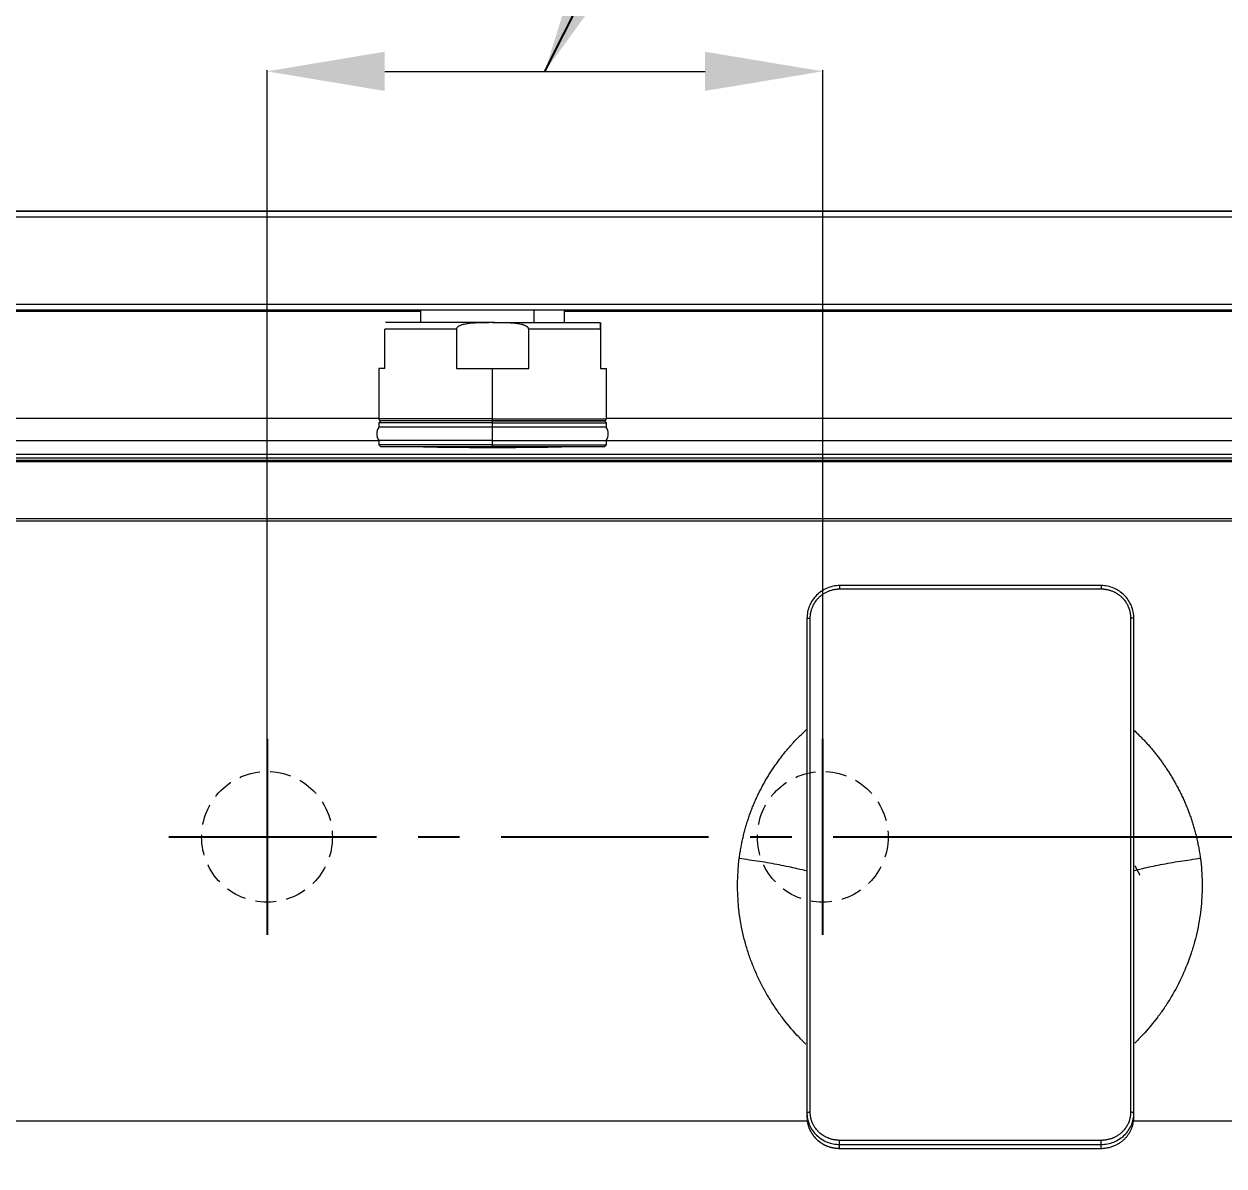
# Model space of a CAD drawing. Header units: millimetres. Extents: x 17284 to 19660, y -6011 to -2651.
# Drawn here: x 17926.1 to 18109.7, y -4913.6 to -4738.9 of the extents above; entities that cross this region are included whole.
import ezdxf

# ---------------------------------------------------------------- set-up
doc = ezdxf.new("R2010")
doc.units = ezdxf.units.MM
doc.linetypes.add('CENTERX2', pattern=[101.6, 63.5, -12.7, 12.7, -12.7])
doc.linetypes.add('HIDDEN2', pattern=[4.7625, 3.175, -1.5875])
doc.layers.add('CENTER', color=1, linetype='CENTERX2')
doc.layers.add('DIM', color=3, linetype='Continuous', lineweight=13)
doc.layers.add('HIDDEN', color=252, linetype='HIDDEN2', lineweight=13)
doc.styles.get("Standard").update_dxf_attribs({"font": 'arial.ttf'})
doc.dimstyles.get("Standard").update_dxf_attribs({"dimtxt": 0.18, "dimasz": 0.18, "dimexe": 0.18, "dimexo": 0.0625, "dimgap": 0.09, "dimtad": 0, "dimtih": 1, "dimtoh": 1, "dimdec": 1, "dimdsep": 46, "dimtxsty": 'Standard', "dimcen": 0.09, "dimadec": 0, "dimazin": 0, "dimtfac": 1, "dimtdec": 1, "dimtofl": 0, "dimtmove": 0, "dimatfit": 3, "dimfxl": 1, "dimtolj": 1, "dimtzin": 0, "dimarcsym": 0})

# ---------------------------------------------------------------- blocks, each defined once
blk = doc.blocks.new('*D58')
at = {"layer": 'Defpoints', "color": 0, "transparency": 16777216}
for p in [(18255.09, -4637.17), (17740.52, -4795.76), (18255.09, -4795.76)]:
    blk.add_point(p, dxfattribs=at)
at = {"layer": 'DIM', "color": 0, "lineweight": -2, "transparency": 16777216}
for p, q in [((17740.52, -4795.7), (17740.52, -4636.99)), ((17758.52, -4637.17), (17923.68, -4637.17)), ((18237.09, -4637.17), (17973.37, -4637.17)), ((18255.09, -4795.7), (18255.09, -4636.99))]:
    blk.add_line(p, q, dxfattribs=at)
at = {"layer": 'DIM', "color": 0, "transparency": 16777216}
for points in [[(17758.52, -4634.17), (17758.52, -4640.17), (17740.52, -4637.17)], [(18237.09, -4634.17), (18237.09, -4640.17), (18255.09, -4637.17)]]:
    blk.add_solid(points, dxfattribs=at)
at = {"layer": 'DIM', "color": 0, "transparency": 16777216, "insert": (17948.52, -4637.17), "char_height": 18, "attachment_point": 5}
blk.add_mtext('\\A1;514', dxfattribs=at)
blk = doc.blocks.new('*D60')
at = {"layer": 'Defpoints', "color": 0, "transparency": 16777216}
for p in [(18180.81, -4693.51), (17814.81, -4791.73), (18180.81, -4791.73)]:
    blk.add_point(p, dxfattribs=at)
at = {"layer": 'DIM', "color": 0, "lineweight": -2, "transparency": 16777216}
for p, q in [((17814.81, -4791.67), (17814.81, -4693.33)), ((18180.81, -4791.67), (18180.81, -4693.33)), ((17832.81, -4693.51), (17922.56, -4693.51)), ((18162.81, -4693.51), (17972.31, -4693.51))]:
    blk.add_line(p, q, dxfattribs=at)
at = {"layer": 'DIM', "color": 0, "transparency": 16777216}
for points in [[(17832.81, -4690.51), (17832.81, -4696.51), (17814.81, -4693.51)], [(18162.81, -4690.51), (18162.81, -4696.51), (18180.81, -4693.51)]]:
    blk.add_solid(points, dxfattribs=at)
at = {"layer": 'DIM', "color": 0, "transparency": 16777216, "insert": (17947.44, -4693.51), "char_height": 18, "attachment_point": 5}
blk.add_mtext('\\A1;366', dxfattribs=at)
blk = doc.blocks.new('*D61')
at = {"layer": 'Defpoints', "color": 0, "transparency": 16777216}
for p in [(18063.31, -4863.23), (18323.43, -5647.37), (18345.22, -5647.37)]:
    blk.add_point(p, dxfattribs=at)
at = {"layer": 'DIM', "color": 0, "lineweight": -2, "transparency": 16777216}
for p, q in [((18063.37, -4863.23), (18323.61, -4863.23)), ((18323.43, -4881.23), (18323.43, -5241.11)), ((18323.43, -5629.37), (18323.43, -5269.49)), ((18345.16, -5647.37), (18323.25, -5647.37))]:
    blk.add_line(p, q, dxfattribs=at)
at = {"layer": 'DIM', "color": 0, "transparency": 16777216}
for points in [[(18320.43, -4881.23), (18326.43, -4881.23), (18323.43, -4863.23)], [(18320.43, -5629.37), (18326.43, -5629.37), (18323.43, -5647.37)]]:
    blk.add_solid(points, dxfattribs=at)
at = {"layer": 'DIM', "color": 3, "transparency": 16777216, "insert": (18323.43, -5255.3), "char_height": 18, "attachment_point": 5}
blk.add_mtext('\\A1;977.5', dxfattribs=at)

msp = doc.modelspace()

# ---------------------------------------------------------------- linework, layer by layer
at = {"linetype": 'Continuous', "lineweight": 18}
for p, q in [((17766.01, -4767.49), (18230.01, -4767.49)), ((17766.01, -4782.62), (18230.01, -4782.62)), ((17986.81, -4782.61), (17986.81, -4784.59)), ((18008.81, -4784.59), (18008.81, -4782.61)), ((17997.81, -4784.6), (17981.41, -4784.6)), ((17997.81, -4784.6), (18014.21, -4784.6)), ((17981.31, -4791.6), (17981.31, -4785.6)), ((17992.28, -4785.6), (17992.28, -4791.6)), ((18003.33, -4791.6), (18003.33, -4785.6)), ((18014.31, -4785.6), (18014.31, -4791.6)), ((17981.31, -4791.6), (17980.41, -4791.6)), ((17980.41, -4791.6), (17980.41, -4799.3)), ((17992.28, -4791.6), (17997.81, -4791.6)), ((17997.81, -4791.6), (18003.33, -4791.6)), ((18014.31, -4791.6), (18015.21, -4791.6)), ((18015.21, -4799.3), (18015.21, -4791.6)), ((17980.71, -4799.6), (17980.41, -4799.9)), ((17997.81, -4799.6), (17980.71, -4799.6)), ((17997.81, -4799.6), (17980.71, -4799.6)), ((18014.91, -4799.6), (17997.81, -4799.6)), ((17997.81, -4799.6), (18014.91, -4799.6)), ((18015.21, -4799.9), (18014.91, -4799.6)), ((17997.81, -4799.9), (17980.41, -4799.9)), ((17980.41, -4799.9), (17980.41, -4800.6)), ((17997.81, -4800.6), (17980.41, -4800.6)), ((17997.81, -4799.9), (18015.21, -4799.9)), ((18015.21, -4800.6), (17997.81, -4800.6)), ((18015.21, -4800.6), (18015.21, -4799.9)), ((17980.41, -4802.6), (17980.41, -4803.3)), ((17997.81, -4802.6), (17980.41, -4802.6)), ((17997.81, -4803.3), (17980.41, -4803.3)), ((17980.41, -4803.3), (17980.71, -4803.6)), ((17997.81, -4802.6), (18015.21, -4802.6)), ((17997.81, -4803.3), (18015.21, -4803.3)), ((18014.91, -4803.6), (18015.21, -4803.3)), ((18015.21, -4803.3), (18015.21, -4802.6)), ((17751.8, -4804.72), (18243.82, -4804.72)), ((17997.81, -4803.6), (17980.71, -4803.6)), ((17987.26, -4803.62), (17987.26, -4803.6)), ((18014.91, -4803.6), (17997.81, -4803.6)), ((18008.35, -4803.6), (18008.35, -4803.62)), ((18090.9, -4824.81), (18050.9, -4824.81)), ((18045.9, -4905.48), (18045.9, -4906.08)), ((18095.9, -4906.08), (18095.9, -4905.48)), ((18050.82, -4910.88), (18051.27, -4910.88)), ((18051.27, -4910.88), (18090.98, -4910.88))]:
    msp.add_line(p, q, dxfattribs=at)
at = {"linetype": 'Continuous', "lineweight": 13}
for p, q in [((18230.01, -4767.62), (17766.01, -4767.62)), ((17766.01, -4768.43), (18230.01, -4768.43)), ((17986.81, -4782.89), (17760.01, -4782.89)), ((18230.01, -4781.83), (17766.01, -4781.83)), ((18004.17, -4784.59), (18004.17, -4782.61)), ((18236, -4782.89), (18008.8, -4782.89)), ((17997.81, -4784.6), (17997.81, -4784.6)), ((17992.28, -4785.6), (17981.31, -4785.6)), ((18014.31, -4785.6), (18003.33, -4785.6)), ((17997.81, -4799.3), (17997.81, -4791.6)), ((17760.01, -4799.18), (17980.41, -4799.18)), ((17997.81, -4799.3), (17980.41, -4799.3)), ((17997.81, -4799.3), (18015.21, -4799.3)), ((17997.81, -4799.6), (17997.81, -4799.3)), ((17997.81, -4799.9), (17997.81, -4799.6)), ((18015.2, -4799.18), (18236, -4799.18)), ((17997.81, -4800.6), (17997.81, -4799.9)), ((17997.81, -4802.6), (17997.81, -4800.6)), ((17980.41, -4802.68), (17760.01, -4802.68)), ((17997.81, -4803.3), (17997.81, -4802.6)), ((17997.81, -4803.6), (17997.81, -4803.3)), ((18236, -4802.68), (18015.21, -4802.68)), ((17751.8, -4805.29), (18243.82, -4805.29)), ((17752.93, -4805.61), (18242.68, -4805.61)), ((17752.93, -4805.83), (18242.68, -4805.83)), ((17761.64, -4814.54), (18233.98, -4814.54)), ((18233.98, -4814.97), (17761.64, -4814.97)), ((18050.9, -4825.31), (18090.9, -4825.31)), ((18046.4, -4905.34), (18046.4, -4829.81)), ((18095.4, -4829.81), (18095.4, -4905.34)), ((18045.99, -4906.69), (17753.06, -4906.69)), ((18150.9, -4906.69), (18095.8, -4906.69)), ((18090.9, -4909.64), (18050.9, -4909.64)), ((18050.9, -4910.86), (18050.9, -4910.26)), ((18050.9, -4910.26), (18090.9, -4910.26)), ((18050.9, -4910.86), (18090.9, -4910.86)), ((18090.9, -4910.86), (18090.9, -4910.26))]:
    msp.add_line(p, q, dxfattribs=at)
at = {"linetype": 'Continuous', "lineweight": 18}
for centre, radius, start, end in [((17980.71, -4799.3), 0.3, 180, 270), ((18014.91, -4799.3), 0.3, 270, 0), ((17981.92, -4801.6), 1.82, 146.6015, 213.3985), ((18013.69, -4801.6), 1.82, 326.6015, 33.3985)]:
    msp.add_arc(centre, radius, start, end, dxfattribs=at)
for points, knots in [([(17997.81, -4784.6), (17997.56, -4784.6), (17997.32, -4784.6), (17996.83, -4784.61), (17996.59, -4784.61), (17996.1, -4784.62), (17995.86, -4784.62), (17995.37, -4784.64), (17995.13, -4784.65), (17994.77, -4784.67), (17994.65, -4784.68), (17994.4, -4784.7), (17994.28, -4784.72), (17994.04, -4784.75), (17993.92, -4784.76), (17993.68, -4784.8), (17993.56, -4784.83), (17993.38, -4784.87), (17993.32, -4784.88), (17993.21, -4784.91), (17993.15, -4784.93), (17993.03, -4784.97), (17992.98, -4784.99), (17992.86, -4785.03), (17992.81, -4785.06), (17992.7, -4785.11), (17992.64, -4785.14), (17992.57, -4785.19), (17992.54, -4785.21), (17992.49, -4785.24), (17992.47, -4785.26), (17992.43, -4785.3), (17992.4, -4785.33), (17992.37, -4785.37), (17992.35, -4785.4), (17992.33, -4785.44), (17992.32, -4785.45), (17992.31, -4785.47), (17992.31, -4785.48), (17992.3, -4785.49), (17992.3, -4785.5), (17992.29, -4785.54), (17992.28, -4785.57), (17992.28, -4785.6)], [0, 0, 0, 0, 0.125, 0.125, 0.25, 0.25, 0.375, 0.375, 0.5, 0.5, 0.5625, 0.5625, 0.625, 0.625, 0.6875, 0.6875, 0.75, 0.75, 0.78125, 0.78125, 0.8125, 0.8125, 0.84375, 0.84375, 0.875, 0.875, 0.90625, 0.90625, 0.921875, 0.921875, 0.9375, 0.9375, 0.953125, 0.953125, 0.96875, 0.96875, 0.976563, 0.976563, 0.980469, 0.980469, 0.984375, 0.984375, 1, 1, 1, 1]), ([(18003.33, -4785.6), (18003.33, -4785.57), (18003.33, -4785.54), (18003.31, -4785.49), (18003.31, -4785.48), (18003.3, -4785.45), (18003.29, -4785.44), (18003.27, -4785.41), (18003.27, -4785.4), (18003.25, -4785.37), (18003.24, -4785.36), (18003.21, -4785.32), (18003.19, -4785.3), (18003.14, -4785.26), (18003.12, -4785.24), (18003.08, -4785.21), (18003.07, -4785.2), (18003.04, -4785.19), (18003.03, -4785.18), (18002.96, -4785.14), (18002.91, -4785.11), (18002.8, -4785.05), (18002.74, -4785.03), (18002.63, -4784.99), (18002.57, -4784.97), (18002.46, -4784.93), (18002.4, -4784.91), (18002.28, -4784.88), (18002.22, -4784.87), (18002.04, -4784.83), (18001.92, -4784.8), (18001.68, -4784.76), (18001.56, -4784.75), (18001.32, -4784.72), (18001.2, -4784.7), (18000.96, -4784.68), (18000.84, -4784.67), (18000.48, -4784.65), (18000.24, -4784.64), (17999.75, -4784.62), (17999.51, -4784.62), (17999.02, -4784.61), (17998.78, -4784.61), (17998.29, -4784.6), (17998.05, -4784.6), (17997.81, -4784.6)], [0, 0, 0, 0, 0.015625, 0.015625, 0.023438, 0.023438, 0.03125, 0.03125, 0.039063, 0.039063, 0.046875, 0.046875, 0.0625, 0.0625, 0.078125, 0.078125, 0.085938, 0.085938, 0.09375, 0.09375, 0.125, 0.125, 0.15625, 0.15625, 0.1875, 0.1875, 0.21875, 0.21875, 0.25, 0.25, 0.3125, 0.3125, 0.375, 0.375, 0.4375, 0.4375, 0.5, 0.5, 0.625, 0.625, 0.75, 0.75, 0.875, 0.875, 1, 1, 1, 1]), ([(18014.31, -4785.6), (18014.31, -4785.57), (18014.31, -4785.54), (18014.31, -4785.49), (18014.31, -4785.48), (18014.31, -4785.45), (18014.31, -4785.44), (18014.31, -4785.41), (18014.31, -4785.4), (18014.31, -4785.37), (18014.31, -4785.36), (18014.31, -4785.32), (18014.31, -4785.3), (18014.31, -4785.26), (18014.31, -4785.24), (18014.31, -4785.21), (18014.31, -4785.2), (18014.31, -4785.19), (18014.31, -4785.18), (18014.31, -4785.14), (18014.31, -4785.11), (18014.31, -4785.05), (18014.31, -4785.03), (18014.31, -4784.99), (18014.31, -4784.97), (18014.31, -4784.93), (18014.31, -4784.91), (18014.31, -4784.88), (18014.31, -4784.87), (18014.31, -4784.82), (18014.31, -4784.8), (18014.31, -4784.76), (18014.31, -4784.75), (18014.31, -4784.72), (18014.31, -4784.7), (18014.31, -4784.68), (18014.31, -4784.67), (18014.31, -4784.65), (18014.31, -4784.64), (18014.31, -4784.62), (18014.31, -4784.62), (18014.31, -4784.61), (18014.31, -4784.61), (18014.31, -4784.6), (18014.31, -4784.6), (18014.31, -4784.6), (18014.31, -4784.6), (18014.31, -4784.61), (18014.31, -4784.61), (18014.31, -4784.62), (18014.31, -4784.62), (18014.31, -4784.64), (18014.31, -4784.65), (18014.31, -4784.67), (18014.31, -4784.68), (18014.31, -4784.7), (18014.31, -4784.72), (18014.31, -4784.75), (18014.31, -4784.76), (18014.31, -4784.8), (18014.31, -4784.83), (18014.31, -4784.87), (18014.31, -4784.88), (18014.31, -4784.91), (18014.31, -4784.93), (18014.31, -4784.97), (18014.31, -4784.99), (18014.31, -4785.03), (18014.31, -4785.06), (18014.31, -4785.1), (18014.31, -4785.11), (18014.31, -4785.14), (18014.31, -4785.16), (18014.31, -4785.19), (18014.31, -4785.21), (18014.31, -4785.24), (18014.31, -4785.26), (18014.31, -4785.3), (18014.31, -4785.33), (18014.31, -4785.36), (18014.31, -4785.37), (18014.31, -4785.4), (18014.31, -4785.42), (18014.31, -4785.45), (18014.31, -4785.47), (18014.31, -4785.48), (18014.31, -4785.49), (18014.31, -4785.5), (18014.31, -4785.54), (18014.31, -4785.57), (18014.31, -4785.6)], [0, 0, 0, 0, 0.007812, 0.007812, 0.011719, 0.011719, 0.015625, 0.015625, 0.019531, 0.019531, 0.023437, 0.023437, 0.03125, 0.03125, 0.039062, 0.039062, 0.042969, 0.042969, 0.046875, 0.046875, 0.0625, 0.0625, 0.078125, 0.078125, 0.09375, 0.09375, 0.109375, 0.109375, 0.125, 0.125, 0.15625, 0.15625, 0.1875, 0.1875, 0.21875, 0.21875, 0.25, 0.25, 0.3125, 0.3125, 0.375, 0.375, 0.4375, 0.4375, 0.5, 0.5, 0.5625, 0.5625, 0.625, 0.625, 0.6875, 0.6875, 0.75, 0.75, 0.78125, 0.78125, 0.8125, 0.8125, 0.84375, 0.84375, 0.875, 0.875, 0.890625, 0.890625, 0.90625, 0.90625, 0.921875, 0.921875, 0.9375, 0.9375, 0.945312, 0.945312, 0.953125, 0.953125, 0.960937, 0.960937, 0.96875, 0.96875, 0.976562, 0.976562, 0.980469, 0.980469, 0.984375, 0.988281, 0.988281, 0.990234, 0.990234, 0.992188, 0.992188, 1, 1, 1, 1]), ([(18046.4, -4829.81), (18046.4, -4829.8), (18046.4, -4829.77), (18046.4, -4829.74), (18046.4, -4829.71), (18046.4, -4829.67), (18046.4, -4829.64), (18046.41, -4829.61), (18046.41, -4829.57), (18046.41, -4829.54), (18046.41, -4829.51), (18046.41, -4829.47), (18046.42, -4829.44), (18046.42, -4829.41), (18046.42, -4829.37), (18046.43, -4829.34), (18046.43, -4829.31), (18046.43, -4829.27), (18046.44, -4829.24), (18046.44, -4829.21), (18046.45, -4829.17), (18046.45, -4829.14), (18046.46, -4829.11), (18046.46, -4829.08), (18046.47, -4829.04), (18046.47, -4829.01), (18046.48, -4828.98), (18046.49, -4828.93), (18046.5, -4828.85), (18046.53, -4828.72), (18046.58, -4828.55), (18046.65, -4828.34), (18046.73, -4828.11), (18046.84, -4827.85), (18046.98, -4827.59), (18047.16, -4827.3), (18047.36, -4827.03), (18047.55, -4826.81), (18047.7, -4826.65), (18047.86, -4826.49), (18048.08, -4826.3), (18048.34, -4826.11), (18048.59, -4825.95), (18048.79, -4825.84), (18048.98, -4825.74), (18049.17, -4825.66), (18049.37, -4825.58), (18049.58, -4825.51), (18049.79, -4825.45), (18050.01, -4825.4), (18050.21, -4825.37), (18050.39, -4825.34), (18050.54, -4825.33), (18050.66, -4825.32), (18050.76, -4825.32), (18050.84, -4825.31), (18050.88, -4825.31), (18050.9, -4825.31)], [0, 0, 0, 0, 0.004747, 0.009491, 0.014232, 0.018972, 0.023708, 0.028442, 0.033174, 0.037904, 0.042632, 0.047357, 0.05208, 0.056802, 0.061521, 0.066238, 0.070954, 0.075667, 0.080379, 0.085089, 0.089797, 0.094504, 0.099209, 0.103913, 0.108615, 0.113315, 0.118014, 0.122711, 0.134885, 0.153369, 0.178156, 0.209237, 0.246603, 0.284434, 0.326109, 0.371612, 0.428241, 0.470047, 0.497067, 0.521976, 0.563871, 0.622818, 0.656702, 0.689009, 0.719729, 0.748851, 0.778592, 0.809468, 0.841475, 0.874606, 0.90317, 0.928179, 0.949636, 0.967545, 0.981908, 0.992727, 1, 1, 1, 1]), ([(18090.9, -4825.31), (18090.91, -4825.31), (18090.93, -4825.31), (18090.97, -4825.31), (18091, -4825.32), (18091.04, -4825.32), (18091.07, -4825.32), (18091.1, -4825.32), (18091.14, -4825.32), (18091.17, -4825.32), (18091.2, -4825.32), (18091.24, -4825.33), (18091.27, -4825.33), (18091.3, -4825.33), (18091.34, -4825.34), (18091.37, -4825.34), (18091.4, -4825.34), (18091.44, -4825.35), (18091.47, -4825.35), (18091.5, -4825.35), (18091.54, -4825.36), (18091.57, -4825.36), (18091.6, -4825.37), (18091.63, -4825.37), (18091.67, -4825.38), (18091.7, -4825.39), (18091.73, -4825.39), (18091.82, -4825.41), (18091.96, -4825.44), (18092.15, -4825.49), (18092.35, -4825.55), (18092.6, -4825.64), (18092.9, -4825.78), (18093.25, -4825.97), (18093.55, -4826.17), (18093.79, -4826.36), (18093.95, -4826.5), (18094.06, -4826.61), (18094.15, -4826.7), (18094.28, -4826.84), (18094.47, -4827.06), (18094.65, -4827.31), (18094.8, -4827.56), (18094.91, -4827.76), (18095, -4827.95), (18095.05, -4828.08), (18095.08, -4828.15), (18095.09, -4828.18), (18095.1, -4828.2), (18095.11, -4828.23), (18095.12, -4828.25), (18095.13, -4828.28), (18095.14, -4828.31), (18095.15, -4828.34), (18095.16, -4828.37), (18095.18, -4828.4), (18095.19, -4828.43), (18095.2, -4828.47), (18095.21, -4828.5), (18095.22, -4828.54), (18095.23, -4828.57), (18095.24, -4828.61), (18095.25, -4828.65), (18095.26, -4828.69), (18095.27, -4828.73), (18095.28, -4828.77), (18095.29, -4828.81), (18095.3, -4828.86), (18095.31, -4828.9), (18095.32, -4828.95), (18095.33, -4828.99), (18095.34, -4829.04), (18095.34, -4829.09), (18095.35, -4829.14), (18095.36, -4829.19), (18095.37, -4829.24), (18095.37, -4829.29), (18095.38, -4829.34), (18095.38, -4829.4), (18095.39, -4829.45), (18095.39, -4829.51), (18095.4, -4829.57), (18095.4, -4829.63), (18095.4, -4829.69), (18095.4, -4829.75), (18095.4, -4829.79), (18095.4, -4829.81)], [0, 0, 0, 0, 0.004757, 0.009511, 0.014264, 0.019015, 0.023765, 0.028512, 0.033259, 0.038004, 0.042747, 0.047489, 0.05223, 0.056969, 0.061707, 0.066444, 0.07118, 0.075915, 0.080649, 0.085382, 0.090113, 0.094844, 0.099574, 0.104303, 0.109031, 0.113759, 0.118486, 0.123211, 0.151374, 0.179744, 0.208323, 0.237109, 0.291908, 0.351445, 0.404814, 0.447062, 0.478231, 0.49834, 0.509473, 0.535682, 0.576987, 0.633435, 0.667535, 0.69947, 0.72923, 0.756808, 0.760299, 0.763924, 0.767682, 0.771572, 0.775596, 0.779753, 0.784043, 0.788465, 0.793021, 0.797709, 0.802531, 0.807485, 0.812572, 0.817792, 0.823144, 0.82863, 0.834247, 0.839998, 0.845881, 0.851897, 0.858045, 0.864325, 0.870738, 0.877284, 0.883961, 0.890771, 0.897713, 0.904787, 0.911994, 0.919332, 0.926803, 0.934406, 0.942142, 0.950009, 0.958009, 0.966142, 0.974407, 0.982805, 0.991336, 1, 1, 1, 1]), ([(18045.75, -4894.93), (18045.29, -4894.5), (18044.85, -4894.05), (18043.59, -4892.69), (18042.8, -4891.75), (18041.69, -4890.28), (18041.34, -4889.78), (18040.65, -4888.76), (18040.33, -4888.24), (18039.7, -4887.19), (18039.25, -4886.39), (18038.83, -4885.57), (18038.56, -4885.02), (18038.43, -4884.75), (18038.05, -4883.91), (18037.68, -4883.06), (18037.36, -4882.21), (18037.15, -4881.63), (18037.05, -4881.35), (18036.76, -4880.48), (18036.59, -4879.89), (18036.27, -4878.71), (18036.12, -4878.11), (18035.87, -4876.91), (18035.76, -4876.3), (18035.57, -4875.09), (18035.49, -4874.49), (18035.19, -4871.44), (18035.23, -4869), (18035.54, -4866.56)], [0, 0, 0, 0, 0.060481, 0.060481, 0.177921, 0.177921, 0.236641, 0.236641, 0.295361, 0.295361, 0.354081, 0.383441, 0.383441, 0.412801, 0.412801, 0.471521, 0.500881, 0.500881, 0.530241, 0.530241, 0.588961, 0.588961, 0.647681, 0.647681, 0.7064, 0.7064, 0.76512, 0.76512, 1, 1, 1, 1]), ([(18106.08, -4866.56), (18106.23, -4867.78), (18106.32, -4869), (18106.36, -4871.43), (18106.3, -4872.65), (18106.13, -4874.47), (18106.05, -4875.07), (18105.86, -4876.28), (18105.75, -4876.89), (18105.49, -4878.09), (18105.28, -4878.99), (18105.03, -4879.87), (18104.85, -4880.46), (18104.76, -4880.75), (18104.28, -4882.19), (18103.84, -4883.32), (18102.82, -4885.55), (18102.25, -4886.64), (18101.31, -4888.22), (18100.82, -4888.99), (18100.21, -4889.88), (18099.94, -4890.25), (18099.76, -4890.5), (18099.66, -4890.63), (18098.84, -4891.73), (18098.05, -4892.67), (18096.83, -4893.97), (18096.44, -4894.37), (18096.04, -4894.77)], [0, 0, 0, 0, 0.118224, 0.118224, 0.236449, 0.236449, 0.295561, 0.295561, 0.354673, 0.354673, 0.413785, 0.443341, 0.443341, 0.472897, 0.472897, 0.591121, 0.591121, 0.709346, 0.709346, 0.768458, 0.798014, 0.812792, 0.812792, 0.82757, 0.82757, 0.945794, 0.945794, 1, 1, 1, 1]), ([(18045.9, -4906.08), (18045.9, -4906.09), (18045.9, -4906.11), (18045.9, -4906.14), (18045.9, -4906.18), (18045.9, -4906.21), (18045.9, -4906.24), (18045.91, -4906.28), (18045.91, -4906.31), (18045.91, -4906.34), (18045.91, -4906.38), (18045.91, -4906.41), (18045.92, -4906.45), (18045.92, -4906.48), (18045.92, -4906.52), (18045.93, -4906.55), (18045.93, -4906.59), (18045.93, -4906.62), (18045.94, -4906.66), (18045.94, -4906.69), (18045.95, -4906.73), (18045.95, -4906.76), (18045.96, -4906.8), (18045.96, -4906.84), (18045.97, -4906.87), (18045.98, -4906.91), (18045.98, -4906.94), (18045.99, -4906.98), (18046, -4907.02), (18046.01, -4907.05), (18046.01, -4907.09), (18046.02, -4907.13), (18046.03, -4907.17), (18046.04, -4907.2), (18046.05, -4907.24), (18046.06, -4907.28), (18046.07, -4907.31), (18046.08, -4907.35), (18046.09, -4907.39), (18046.1, -4907.43), (18046.12, -4907.47), (18046.13, -4907.5), (18046.14, -4907.54), (18046.15, -4907.58), (18046.17, -4907.62), (18046.18, -4907.65), (18046.19, -4907.69), (18046.21, -4907.73), (18046.22, -4907.77), (18046.24, -4907.81), (18046.25, -4907.85), (18046.27, -4907.88), (18046.29, -4907.92), (18046.3, -4907.96), (18046.32, -4908), (18046.34, -4908.04), (18046.36, -4908.08), (18046.38, -4908.11), (18046.4, -4908.15), (18046.41, -4908.19), (18046.43, -4908.23), (18046.45, -4908.27), (18046.48, -4908.31), (18046.5, -4908.34), (18046.52, -4908.38), (18046.54, -4908.42), (18046.56, -4908.46), (18046.59, -4908.5), (18046.61, -4908.54), (18046.63, -4908.57), (18046.66, -4908.61), (18046.68, -4908.65), (18046.71, -4908.69), (18046.74, -4908.72), (18046.76, -4908.76), (18046.79, -4908.8), (18046.82, -4908.84), (18046.84, -4908.87), (18046.87, -4908.91), (18046.9, -4908.95), (18046.93, -4908.99), (18046.96, -4909.02), (18046.99, -4909.06), (18047.02, -4909.1), (18047.05, -4909.13), (18047.08, -4909.17), (18047.12, -4909.2), (18047.15, -4909.24), (18047.18, -4909.28), (18047.21, -4909.31), (18047.25, -4909.35), (18047.28, -4909.38), (18047.32, -4909.42), (18047.35, -4909.45), (18047.39, -4909.49), (18047.43, -4909.52), (18047.46, -4909.55), (18047.5, -4909.59), (18047.54, -4909.62), (18047.58, -4909.65), (18047.62, -4909.69), (18047.66, -4909.72), (18047.7, -4909.75), (18047.74, -4909.78), (18047.78, -4909.81), (18047.82, -4909.85), (18047.86, -4909.88), (18047.9, -4909.91), (18047.95, -4909.94), (18047.99, -4909.97), (18048.04, -4910), (18048.08, -4910.03), (18048.12, -4910.06), (18048.17, -4910.09), (18048.22, -4910.11), (18048.26, -4910.14), (18048.31, -4910.17), (18048.36, -4910.2), (18048.4, -4910.22), (18048.45, -4910.25), (18048.5, -4910.27), (18048.55, -4910.3), (18048.6, -4910.33), (18048.65, -4910.35), (18048.7, -4910.37), (18048.75, -4910.4), (18048.8, -4910.42), (18048.85, -4910.44), (18048.91, -4910.46), (18048.96, -4910.49), (18049.01, -4910.51), (18049.07, -4910.53), (18049.12, -4910.55), (18049.17, -4910.57), (18049.23, -4910.59), (18049.28, -4910.6), (18049.34, -4910.62), (18049.4, -4910.64), (18049.45, -4910.66), (18049.51, -4910.67), (18049.57, -4910.69), (18049.62, -4910.7), (18049.68, -4910.72), (18049.74, -4910.73), (18049.8, -4910.74), (18049.86, -4910.76), (18049.92, -4910.77), (18049.98, -4910.78), (18050.04, -4910.79), (18050.1, -4910.8), (18050.16, -4910.81), (18050.22, -4910.82), (18050.28, -4910.82), (18050.34, -4910.83), (18050.4, -4910.84), (18050.46, -4910.84), (18050.52, -4910.85), (18050.59, -4910.85), (18050.65, -4910.85), (18050.71, -4910.86), (18050.77, -4910.86), (18050.84, -4910.86), (18050.88, -4910.86), (18050.9, -4910.86)], [0, 0, 0, 0, 0.004361, 0.008746, 0.013153, 0.017584, 0.022037, 0.026514, 0.031014, 0.035537, 0.040084, 0.044653, 0.049245, 0.053861, 0.0585, 0.063161, 0.067846, 0.072554, 0.077286, 0.08204, 0.086817, 0.091618, 0.096442, 0.101288, 0.106158, 0.111051, 0.115967, 0.120907, 0.125869, 0.130855, 0.135863, 0.140895, 0.14595, 0.151028, 0.156129, 0.161253, 0.166401, 0.171571, 0.176765, 0.181982, 0.187221, 0.192484, 0.197771, 0.20308, 0.208412, 0.213768, 0.219146, 0.224548, 0.229973, 0.235421, 0.240892, 0.246386, 0.251904, 0.257444, 0.263008, 0.268595, 0.274204, 0.279837, 0.285494, 0.291173, 0.296875, 0.302601, 0.308349, 0.314121, 0.319916, 0.325734, 0.331575, 0.337439, 0.343327, 0.349237, 0.355171, 0.361127, 0.367107, 0.37311, 0.379136, 0.385186, 0.391258, 0.397353, 0.403472, 0.409614, 0.415779, 0.421967, 0.428178, 0.434412, 0.440669, 0.44695, 0.453254, 0.45958, 0.46593, 0.472303, 0.478699, 0.485119, 0.491561, 0.498027, 0.504515, 0.511027, 0.517562, 0.52412, 0.530701, 0.537305, 0.543933, 0.550583, 0.557257, 0.563954, 0.570674, 0.577417, 0.584183, 0.590972, 0.597785, 0.60462, 0.611479, 0.618361, 0.625266, 0.632194, 0.639145, 0.646119, 0.653117, 0.660137, 0.667181, 0.674248, 0.681338, 0.688451, 0.695587, 0.702746, 0.709929, 0.717134, 0.724363, 0.731615, 0.73889, 0.746188, 0.753509, 0.760853, 0.768221, 0.775612, 0.783025, 0.790462, 0.797922, 0.805405, 0.812911, 0.820441, 0.827993, 0.835569, 0.843168, 0.85079, 0.858435, 0.866103, 0.873794, 0.881509, 0.889246, 0.897007, 0.904791, 0.912597, 0.920427, 0.928281, 0.936157, 0.944056, 0.951979, 0.959925, 0.967893, 0.975885, 0.9839, 0.991939, 1, 1, 1, 1]), ([(18050.9, -4909.64), (18050.89, -4909.64), (18050.87, -4909.64), (18050.83, -4909.64), (18050.8, -4909.64), (18050.77, -4909.64), (18050.73, -4909.63), (18050.7, -4909.63), (18050.67, -4909.63), (18050.63, -4909.63), (18050.6, -4909.63), (18050.57, -4909.63), (18050.53, -4909.62), (18050.5, -4909.62), (18050.47, -4909.62), (18050.43, -4909.61), (18050.4, -4909.61), (18050.37, -4909.61), (18050.33, -4909.6), (18050.3, -4909.6), (18050.27, -4909.59), (18050.23, -4909.59), (18050.2, -4909.58), (18050.17, -4909.58), (18050.13, -4909.57), (18050.1, -4909.57), (18050.07, -4909.56), (18049.98, -4909.55), (18049.84, -4909.52), (18049.65, -4909.47), (18049.45, -4909.41), (18049.21, -4909.32), (18048.9, -4909.2), (18048.55, -4909.01), (18048.25, -4908.82), (18048.01, -4908.64), (18047.85, -4908.5), (18047.74, -4908.4), (18047.65, -4908.31), (18047.52, -4908.18), (18047.33, -4907.97), (18047.15, -4907.73), (18047, -4907.49), (18046.89, -4907.3), (18046.8, -4907.12), (18046.75, -4906.99), (18046.72, -4906.92), (18046.71, -4906.9), (18046.7, -4906.87), (18046.69, -4906.85), (18046.68, -4906.82), (18046.67, -4906.8), (18046.66, -4906.77), (18046.65, -4906.74), (18046.64, -4906.71), (18046.63, -4906.68), (18046.62, -4906.65), (18046.61, -4906.62), (18046.59, -4906.59), (18046.58, -4906.55), (18046.57, -4906.52), (18046.56, -4906.48), (18046.55, -4906.45), (18046.54, -4906.41), (18046.53, -4906.37), (18046.52, -4906.33), (18046.51, -4906.29), (18046.5, -4906.25), (18046.49, -4906.21), (18046.48, -4906.16), (18046.48, -4906.12), (18046.47, -4906.07), (18046.46, -4906.03), (18046.45, -4905.98), (18046.44, -4905.93), (18046.44, -4905.88), (18046.43, -4905.83), (18046.42, -4905.78), (18046.42, -4905.73), (18046.41, -4905.68), (18046.41, -4905.62), (18046.41, -4905.57), (18046.4, -4905.51), (18046.4, -4905.45), (18046.4, -4905.4), (18046.4, -4905.36), (18046.4, -4905.34)], [0, 0, 0, 0, 0.004757, 0.009511, 0.014264, 0.019015, 0.023765, 0.028512, 0.033259, 0.038004, 0.042747, 0.047489, 0.05223, 0.056969, 0.061707, 0.066444, 0.07118, 0.075915, 0.080649, 0.085382, 0.090113, 0.094844, 0.099574, 0.104303, 0.109031, 0.113759, 0.118486, 0.123211, 0.151374, 0.179744, 0.208322, 0.237109, 0.291908, 0.351445, 0.404814, 0.447062, 0.478231, 0.49834, 0.509473, 0.535682, 0.576987, 0.633435, 0.667535, 0.69947, 0.72923, 0.756808, 0.760299, 0.763924, 0.767682, 0.771572, 0.775596, 0.779753, 0.784043, 0.788465, 0.793021, 0.797709, 0.802531, 0.807485, 0.812572, 0.817792, 0.823145, 0.82863, 0.834248, 0.839998, 0.845881, 0.851897, 0.858045, 0.864326, 0.870739, 0.877284, 0.883961, 0.890771, 0.897713, 0.904787, 0.911994, 0.919333, 0.926803, 0.934406, 0.942142, 0.950009, 0.958009, 0.966142, 0.974407, 0.982805, 0.991336, 1, 1, 1, 1]), ([(18095.4, -4905.34), (18095.4, -4905.35), (18095.4, -4905.37), (18095.4, -4905.4), (18095.4, -4905.43), (18095.4, -4905.47), (18095.4, -4905.5), (18095.4, -4905.53), (18095.39, -4905.56), (18095.39, -4905.59), (18095.39, -4905.63), (18095.39, -4905.66), (18095.39, -4905.69), (18095.38, -4905.72), (18095.38, -4905.75), (18095.38, -4905.79), (18095.37, -4905.82), (18095.37, -4905.85), (18095.36, -4905.88), (18095.36, -4905.91), (18095.36, -4905.94), (18095.35, -4905.98), (18095.35, -4906.01), (18095.34, -4906.04), (18095.34, -4906.07), (18095.33, -4906.1), (18095.32, -4906.13), (18095.31, -4906.18), (18095.3, -4906.26), (18095.27, -4906.38), (18095.22, -4906.54), (18095.16, -4906.74), (18095.07, -4906.97), (18094.96, -4907.21), (18094.82, -4907.46), (18094.64, -4907.73), (18094.44, -4908), (18094.25, -4908.21), (18094.1, -4908.36), (18093.94, -4908.51), (18093.72, -4908.7), (18093.46, -4908.88), (18093.21, -4909.03), (18093.02, -4909.14), (18092.82, -4909.23), (18092.63, -4909.31), (18092.43, -4909.38), (18092.22, -4909.45), (18092.01, -4909.51), (18091.79, -4909.55), (18091.59, -4909.59), (18091.42, -4909.61), (18091.26, -4909.62), (18091.14, -4909.63), (18091.04, -4909.64), (18090.96, -4909.64), (18090.92, -4909.64), (18090.9, -4909.64)], [0, 0, 0, 0, 0.004747, 0.009491, 0.014232, 0.018972, 0.023708, 0.028442, 0.033174, 0.037904, 0.042632, 0.047357, 0.05208, 0.056802, 0.061521, 0.066238, 0.070954, 0.075667, 0.080379, 0.085089, 0.089797, 0.094504, 0.099209, 0.103913, 0.108615, 0.113315, 0.118014, 0.122711, 0.134885, 0.153369, 0.178156, 0.209237, 0.246603, 0.284434, 0.326109, 0.371612, 0.428241, 0.470048, 0.497067, 0.521976, 0.563871, 0.622818, 0.656702, 0.689009, 0.719729, 0.748851, 0.778592, 0.809469, 0.841475, 0.874606, 0.90317, 0.928179, 0.949636, 0.967545, 0.981908, 0.992727, 1, 1, 1, 1]), ([(18090.9, -4910.86), (18091.11, -4910.86), (18091.32, -4910.85), (18091.73, -4910.8), (18091.93, -4910.76), (18092.32, -4910.67), (18092.51, -4910.61), (18092.87, -4910.48), (18093.05, -4910.4), (18093.38, -4910.24), (18093.54, -4910.14), (18093.84, -4909.95), (18093.99, -4909.85), (18094.25, -4909.63), (18094.38, -4909.52), (18094.62, -4909.28), (18094.73, -4909.16), (18094.93, -4908.92), (18095.02, -4908.79), (18095.19, -4908.54), (18095.27, -4908.41), (18095.41, -4908.15), (18095.47, -4908.02), (18095.58, -4907.77), (18095.63, -4907.64), (18095.71, -4907.39), (18095.75, -4907.26), (18095.81, -4907.01), (18095.83, -4906.89), (18095.89, -4906.53), (18095.9, -4906.3), (18095.9, -4906.08)], [0, 0, 0, 0, 0.0625, 0.0625, 0.125, 0.125, 0.1875, 0.1875, 0.25, 0.25, 0.3125, 0.3125, 0.375, 0.375, 0.4375, 0.4375, 0.5, 0.5, 0.5625, 0.5625, 0.625, 0.625, 0.6875, 0.6875, 0.75, 0.75, 0.8125, 0.8125, 0.875, 0.875, 1, 1, 1, 1])]:
    msp.add_open_spline(points, degree=3, knots=knots, dxfattribs=at)
for points, weights in [([(18008.35, -4803.62), (18003.17, -4803.78), (17992.44, -4803.78), (17987.26, -4803.62)], [1, 0.655497295496, 0.655497295496, 1]), ([(18045.9, -4829.81), (18045.9, -4855.48), (18045.9, -4880.85), (18045.9, -4905.48)], [1, 0.993999126829, 0.993999126829, 1]), ([(18095.9, -4905.48), (18095.9, -4880.85), (18095.9, -4855.48), (18095.9, -4829.81)], [1, 0.993999126829, 0.993999126829, 1])]:
    msp.add_rational_spline(points, weights, degree=3, dxfattribs=at)
for points, degree in [([(18050.9, -4824.81), (18050.25, -4824.81), (18048.94, -4825.09), (18047.27, -4826.18), (18046.17, -4827.85), (18045.9, -4829.15), (18045.9, -4829.81)], 3), ([(18095.9, -4829.81), (18095.9, -4829.16), (18095.63, -4827.85), (18094.53, -4826.19), (18092.87, -4825.09), (18091.56, -4824.81), (18090.9, -4824.81)], 3), ([(18096.06, -4867.65), (18096.44, -4868.36), (18096.81, -4869.08)], 2), ([(18050.9, -4910.88), (18050.9, -4910.88), (18050.9, -4910.88), (18050.9, -4910.86)], 3)]:
    msp.add_open_spline(points, degree=degree, dxfattribs=at)
at = {"linetype": 'Continuous', "lineweight": 13}
for points, degree, knots in [([(18050.9, -4824.81), (18050.9, -4824.81), (18050.9, -4824.82), (18050.9, -4824.83), (18050.9, -4824.84), (18050.9, -4824.87), (18050.9, -4824.88), (18050.9, -4824.92), (18050.9, -4824.94), (18050.9, -4824.98), (18050.9, -4825.01), (18050.9, -4825.06), (18050.9, -4825.09), (18050.9, -4825.15), (18050.9, -4825.18), (18050.9, -4825.25), (18050.9, -4825.28), (18050.9, -4825.31)], 3, [0, 0, 0, 0, 0.125, 0.125, 0.25, 0.25, 0.375, 0.375, 0.5, 0.5, 0.625, 0.625, 0.75, 0.75, 0.875, 0.875, 1, 1, 1, 1]), ([(18090.9, -4824.81), (18090.9, -4824.81), (18090.9, -4824.84), (18090.9, -4824.95), (18090.9, -4825.13), (18090.9, -4825.26), (18090.9, -4825.31)], 3, [0, 0, 0, 0, 0.250301, 0.500614, 0.750926, 1, 1, 1, 1]), ([(18045.9, -4829.81), (18045.9, -4829.81), (18045.92, -4829.81), (18046.04, -4829.81), (18046.21, -4829.81), (18046.34, -4829.81), (18046.4, -4829.81)], 3, [0, 0, 0, 0, 0.25031, 0.500619, 0.750929, 1, 1, 1, 1]), ([(18095.9, -4829.81), (18095.9, -4829.81), (18095.9, -4829.81), (18095.88, -4829.81), (18095.88, -4829.81), (18095.85, -4829.81), (18095.83, -4829.81), (18095.8, -4829.81), (18095.78, -4829.81), (18095.73, -4829.81), (18095.71, -4829.81), (18095.65, -4829.81), (18095.62, -4829.81), (18095.56, -4829.81), (18095.53, -4829.81), (18095.47, -4829.81), (18095.43, -4829.81), (18095.4, -4829.81)], 3, [0, 0, 0, 0, 0.125, 0.125, 0.25, 0.25, 0.375, 0.375, 0.5, 0.5, 0.625, 0.625, 0.75, 0.75, 0.875, 0.875, 1, 1, 1, 1]), ([(18035.54, -4866.56), (18035.93, -4863.51), (18036.87, -4860.64), (18037.8, -4857.8), (18039.24, -4855.18), (18040.68, -4852.58), (18042.59, -4850.24), (18044.1, -4848.4), (18045.84, -4846.81)], 2, [0, 0, 0, 0.264114, 0.264114, 0.528227, 0.528227, 0.792341, 0.792341, 1, 1, 1]), ([(18095.97, -4846.98), (18099.81, -4850.55), (18102.38, -4855.27), (18103.84, -4857.93), (18104.76, -4860.74), (18105.69, -4863.57), (18106.08, -4866.56)], 2, [0, 0, 0, 0.468474, 0.468474, 0.734237, 0.734237, 1, 1, 1]), ([(18045.91, -4868.48), (18045.44, -4868.35), (18044.14, -4868.03), (18041.71, -4867.52), (18038.65, -4866.98), (18036.56, -4866.69), (18035.54, -4866.56)], 3, [0, 0, 0, 0, 0.172176, 0.448138, 0.7241, 1, 1, 1, 1]), ([(18106.08, -4866.56), (18105.06, -4866.69), (18102.97, -4866.98), (18099.9, -4867.52), (18097.51, -4868.02), (18096.24, -4868.34), (18095.8, -4868.45)], 3, [0, 0, 0, 0, 0.279111, 0.558283, 0.837456, 1, 1, 1, 1]), ([(18046.4, -4905.34), (18046.34, -4905.34), (18046.21, -4905.34), (18046.04, -4905.38), (18045.92, -4905.43), (18045.9, -4905.46), (18045.9, -4905.48)], 3, [0, 0, 0, 0, 0.250003, 0.500005, 0.750008, 1, 1, 1, 1]), ([(18050.9, -4910.26), (18050.9, -4910.25), (18050.9, -4910.19), (18050.9, -4910.03), (18050.9, -4909.88), (18050.9, -4909.8), (18050.9, -4909.79)], 3, [0, 0, 0, 0, 0.313436, 0.626887, 0.940337, 1, 1, 1, 1]), ([(18090.9, -4910.26), (18090.9, -4910.25), (18090.9, -4910.22), (18090.9, -4910.16), (18090.9, -4910.12), (18090.9, -4910.04), (18090.9, -4909.99), (18090.9, -4909.89), (18090.9, -4909.84), (18090.9, -4909.79)], 3, [0, 0, 0, 0, 0.25, 0.25, 0.5, 0.5, 0.75, 0.75, 1, 1, 1, 1])]:
    msp.add_open_spline(points, degree=degree, knots=knots, dxfattribs=at)
for points in [[(18045.9, -4905.48), (18045.9, -4906.11), (18046.17, -4907.36), (18047.27, -4908.95), (18048.93, -4910), (18050.24, -4910.26), (18050.9, -4910.26)], [(18090.9, -4910.26), (18091.56, -4910.26), (18092.86, -4910), (18094.53, -4908.96), (18095.63, -4907.36), (18095.9, -4906.11), (18095.9, -4905.48)], [(18095.9, -4905.48), (18095.9, -4905.46), (18095.88, -4905.43), (18095.76, -4905.38), (18095.59, -4905.34), (18095.46, -4905.34), (18095.4, -4905.34)], [(18050.9, -4909.79), (18050.9, -4909.73), (18050.9, -4909.68), (18050.9, -4909.64)], [(18090.9, -4909.79), (18090.9, -4909.74), (18090.9, -4909.69), (18090.9, -4909.64)]]:
    msp.add_open_spline(points, degree=3, dxfattribs=at)
at = {"layer": 'CENTER', "ltscale": 0.5}
for p, q in [((17963.31, -4848.23), (17963.31, -4878.23)), ((18048.31, -4878.23), (18048.31, -4848.23)), ((17948.31, -4863.23), (18063.31, -4863.23))]:
    msp.add_line(p, q, dxfattribs=at)
at = {"layer": 'DIM', "color": 3}
for p, q in [((17963.31, -4848.17), (17963.31, -4745.99)), ((17981.31, -4746.17), (18030.31, -4746.17)), ((18048.31, -4848.17), (18048.31, -4745.99))]:
    msp.add_line(p, q, dxfattribs=at)
for points in [[(17981.31, -4743.17), (17981.31, -4749.17), (17963.31, -4746.17)], [(18030.31, -4743.17), (18030.31, -4749.17), (18048.31, -4746.17)]]:
    msp.add_solid(points, dxfattribs=at)
at = {"layer": 'HIDDEN', "color": 8, "linetype": 'HIDDEN2'}
for centre in [(17963.31, -4863.23), (18048.31, -4863.23)]:
    msp.add_circle(centre, 10, dxfattribs=at)

# ---------------------------------------------------------------- dimensions: what is measured, and where the dimension line sits
at = {"layer": 'DIM', "color": 3}
dim = msp.add_linear_dim(base=(18255.09, -4637.17), p1=(17740.52, -4795.76), p2=(18255.09, -4795.76), text='514', dimstyle='Standard', override={"dimtxt": 18, "dimasz": 18, "dimgap": 5}, dxfattribs=at)
dim.commit()
dim.dimension.update_dxf_attribs({"geometry": '*D58', "text_midpoint": (17948.52, -4637.17), "dimtype": 160})
dim = msp.add_linear_dim(base=(18180.81, -4693.51), p1=(17814.81, -4791.73), p2=(18180.81, -4791.73), dimstyle='Standard', override={"dimtxt": 18, "dimasz": 18, "dimgap": 5}, dxfattribs=at)
dim.commit()
dim.dimension.update_dxf_attribs({"geometry": '*D60', "text_midpoint": (17947.44, -4693.51), "dimtype": 160})
dim = msp.add_linear_dim(base=(18323.43, -5647.37), p1=(18063.31, -4863.23), p2=(18345.22, -5647.37), angle=90, text='977.5', dimstyle='Standard', override={"dimtxt": 18, "dimasz": 18, "dimgap": 5, "dimclrt": 3}, dxfattribs=at)
dim.commit()
dim.dimension.update_dxf_attribs({"geometry": '*D61', "text_midpoint": (18323.43, -5255.3)})

# ---------------------------------------------------------------- leaders
msp.add_leader([(18005.81, -4746.17), (18087.97, -4582.66), (18343.19, -4582.66)], dimstyle='Standard', override={"dimtxt": 18, "dimasz": 18, "dimgap": 5}, dxfattribs=at)

doc.saveas('drawing.dxf')
